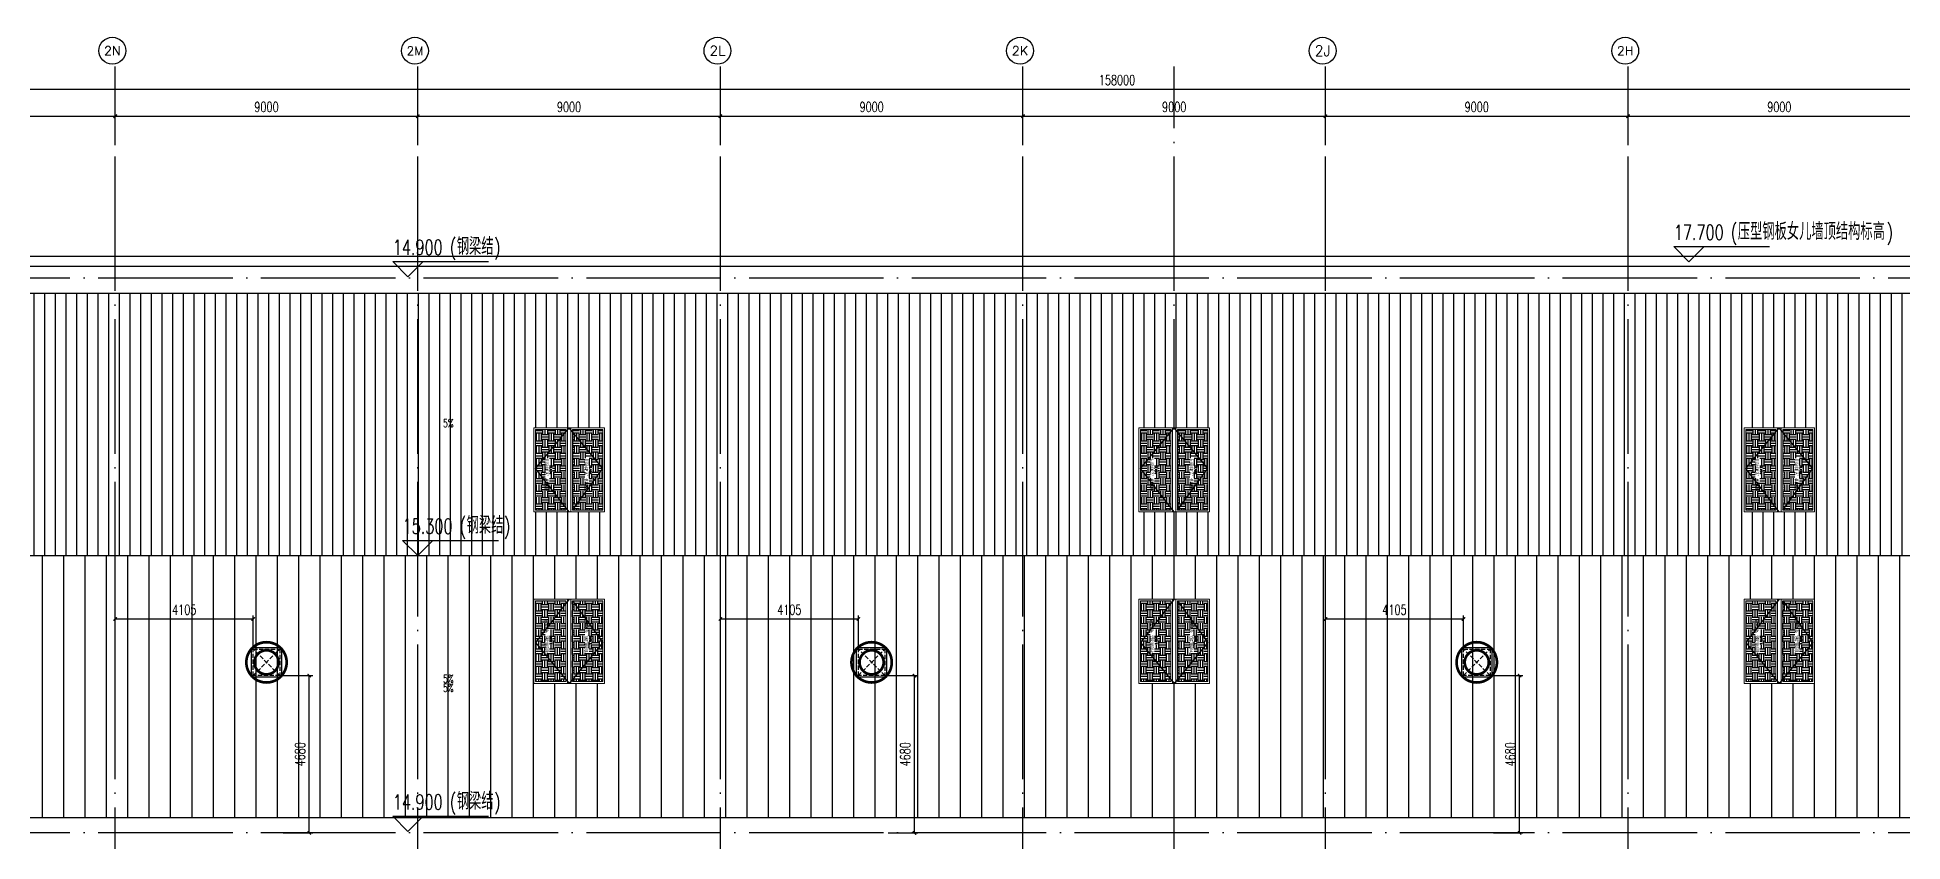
# Model space of a CAD drawing. Extents: x -555607 to 460190, y 498714 to 1664455.
# Drawn here: x 260829 to 316315, y 705810 to 729736 of the extents above; entities that cross this region are included whole.
import ezdxf
from ezdxf.enums import TextEntityAlignment as Align

# ---------------------------------------------------------------- set-up
doc = ezdxf.new("R2010")
doc.units = 0
doc.header["$LTSCALE"] = 1000
doc.header["$MEASUREMENT"] = 0
for name, pattern in [('DASH', [0.35, 0.25, -0.1]), ('DOTE', [2.42, 2, -0.2, 0.02, -0.2]), ('HIDDEN', [9.525, 6.35, -3.175])]:
    doc.linetypes.add(name, pattern=pattern)
doc.layers.get('Defpoints').update_dxf_attribs({"color": 210})
for name, color, linetype in [('A-AXIS-D', 1, 'Continuous'), ('A-AXIS-DOTE', 14, 'DOTE'), ('A-AXIS-DP', 126, 'Continuous'), ('A-AXIS-SYMB', 3, 'Continuous'), ('A-HATCH-2', 251, 'Continuous'), ('A-LIN-V', 9, 'Continuous'), ('A-SFCE', 30, 'Continuous'), ('A-WINDOW', 8, 'Continuous'), ('SPACE', 7, 'Continuous'), ('SPACE_HATCH', 8, 'Continuous'), ('参考线', 8, 'Continuous'), ('外框', 1, 'HIDDEN'), ('暖通', 7, 'Continuous')]:
    doc.layers.add(name, color=color, linetype=linetype)
doc.layers.add('成型线', color=3, linetype='Continuous', lineweight=18)
doc.styles.add('_TCH_AXIS', font='COMPLEX', dxfattribs={"bigfont": 'GBCBIG'})
doc.styles.add('_TCH_DIM', font='SIMPLEX', dxfattribs={"bigfont": 'GBCBIG'})
doc.styles.add('_TCH_DIM_T3', font='SIMPLEX', dxfattribs={"width": 0.705882, "bigfont": 'GBCBIG'})
doc.styles.add('_TCH_SPACE', font='SIMPLEX', dxfattribs={"height": 5, "bigfont": 'GBCBIG'})
doc.dimstyles.new('_TCH_ARCH&&100', dxfattribs={"dimtxt": 297.5, "dimasz": 100, "dimexe": 100, "dimexo": 100, "dimgap": 126.25, "dimtad": 1, "dimdec": 0, "dimzin": 0, "dimdsep": 46, "dimtxsty": '_TCH_DIM_T3', "dimblk": 'ARCHTICK', "dimcen": 0.09, "dimclrt": 7, "dimazin": 2, "dimtfac": 1, "dimtdec": 0, "dimtix": 1, "dimtmove": 2, "dimatfit": 3, "dimfxl": 100, "dimtolj": 1, "dimtzin": 0, "dimarcsym": 0})
pattern_1 = [(0, (0, 0), (187.5, 187.5), [187.5, -187.5]), (0, (0, 70.31), (187.5, 187.5), [187.5, -187.5]), (0, (0, 140.62), (187.5, 187.5), [187.5, -187.5]), (90, (23.44, 164.06), (-187.5, 187.5), [187.5, -187.5]), (90, (93.75, 164.06), (-187.5, 187.5), [187.5, -187.5]), (90, (164.06, 164.06), (-187.5, 187.5), [187.5, -187.5])]

# ---------------------------------------------------------------- blocks, each defined once
blk = doc.blocks.new('_ArchTick')
at = {"color": 0, "linetype": 'ByBlock', "const_width": 0.4}
blk.add_lwpolyline([(-0.5, -0.5), (0.5, 0.5)], dxfattribs=at)
blk = doc.blocks.new('*D417')
at = {"layer": 'A-AXIS-D', "color": 0, "lineweight": -2, "transparency": 16777216}
for p, q in [((254146, 726530), (254146, 727490)), ((263146, 726530), (263146, 727490)), ((254146, 727390), (263146, 727390))]:
    blk.add_line(p, q, dxfattribs=at)
at = {"layer": 'Defpoints', "color": 0, "transparency": 16777216}
for p in [(263146, 727390), (254146, 726430), (263146, 726430)]:
    blk.add_point(p, dxfattribs=at)
at = {"layer": 'A-AXIS-D', "color": 0, "lineweight": -2, "transparency": 16777216, "xscale": 100, "yscale": 100, "zscale": 100, "rotation": 180}
blk.add_blockref('_ArchTick', (254146, 727390), dxfattribs=at)
at = {"layer": 'A-AXIS-D', "color": 0, "lineweight": -2, "transparency": 16777216, "xscale": 100, "yscale": 100, "zscale": 100}
blk.add_blockref('_ArchTick', (263146, 727390), dxfattribs=at)
at = {"layer": 'A-AXIS-D', "color": 7, "transparency": 16777216, "insert": (258646, 727665), "char_height": 297.5, "attachment_point": 5, "style": '_TCH_DIM_T3'}
blk.add_mtext('\\A1;9000', dxfattribs=at)
blk = doc.blocks.new('*D418')
at = {"layer": 'A-AXIS-D', "color": 0, "lineweight": -2, "transparency": 16777216}
for p, q in [((263146, 726530), (263146, 727490)), ((272146, 726530), (272146, 727490)), ((263146, 727390), (272146, 727390))]:
    blk.add_line(p, q, dxfattribs=at)
at = {"layer": 'Defpoints', "color": 0, "transparency": 16777216}
for p in [(272146, 727390), (263146, 726430), (272146, 726430)]:
    blk.add_point(p, dxfattribs=at)
at = {"layer": 'A-AXIS-D', "color": 0, "lineweight": -2, "transparency": 16777216, "xscale": 100, "yscale": 100, "zscale": 100, "rotation": 180}
blk.add_blockref('_ArchTick', (263146, 727390), dxfattribs=at)
at = {"layer": 'A-AXIS-D', "color": 0, "lineweight": -2, "transparency": 16777216, "xscale": 100, "yscale": 100, "zscale": 100}
blk.add_blockref('_ArchTick', (272146, 727390), dxfattribs=at)
at = {"layer": 'A-AXIS-D', "color": 7, "transparency": 16777216, "insert": (267646, 727665), "char_height": 297.5, "attachment_point": 5, "style": '_TCH_DIM_T3'}
blk.add_mtext('\\A1;9000', dxfattribs=at)
blk = doc.blocks.new('*D419')
at = {"layer": 'A-AXIS-D', "color": 0, "lineweight": -2, "transparency": 16777216}
for p, q in [((272146, 726530), (272146, 727490)), ((281146, 726530), (281146, 727490)), ((272146, 727390), (281146, 727390))]:
    blk.add_line(p, q, dxfattribs=at)
at = {"layer": 'Defpoints', "color": 0, "transparency": 16777216}
for p in [(281146, 727390), (272146, 726430), (281146, 726430)]:
    blk.add_point(p, dxfattribs=at)
at = {"layer": 'A-AXIS-D', "color": 0, "lineweight": -2, "transparency": 16777216, "xscale": 100, "yscale": 100, "zscale": 100, "rotation": 180}
blk.add_blockref('_ArchTick', (272146, 727390), dxfattribs=at)
at = {"layer": 'A-AXIS-D', "color": 0, "lineweight": -2, "transparency": 16777216, "xscale": 100, "yscale": 100, "zscale": 100}
blk.add_blockref('_ArchTick', (281146, 727390), dxfattribs=at)
at = {"layer": 'A-AXIS-D', "color": 7, "transparency": 16777216, "insert": (276646, 727665), "char_height": 297.5, "attachment_point": 5, "style": '_TCH_DIM_T3'}
blk.add_mtext('\\A1;9000', dxfattribs=at)
blk = doc.blocks.new('*D420')
at = {"layer": 'A-AXIS-D', "color": 0, "lineweight": -2, "transparency": 16777216}
for p, q in [((281146, 726530), (281146, 727490)), ((290146, 726530), (290146, 727490)), ((281146, 727390), (290146, 727390))]:
    blk.add_line(p, q, dxfattribs=at)
at = {"layer": 'Defpoints', "color": 0, "transparency": 16777216}
for p in [(290146, 727390), (281146, 726430), (290146, 726430)]:
    blk.add_point(p, dxfattribs=at)
at = {"layer": 'A-AXIS-D', "color": 0, "lineweight": -2, "transparency": 16777216, "xscale": 100, "yscale": 100, "zscale": 100, "rotation": 180}
blk.add_blockref('_ArchTick', (281146, 727390), dxfattribs=at)
at = {"layer": 'A-AXIS-D', "color": 0, "lineweight": -2, "transparency": 16777216, "xscale": 100, "yscale": 100, "zscale": 100}
blk.add_blockref('_ArchTick', (290146, 727390), dxfattribs=at)
at = {"layer": 'A-AXIS-D', "color": 7, "transparency": 16777216, "insert": (285646, 727665), "char_height": 297.5, "attachment_point": 5, "style": '_TCH_DIM_T3'}
blk.add_mtext('\\A1;9000', dxfattribs=at)
blk = doc.blocks.new('*D421')
at = {"layer": 'A-AXIS-D', "color": 0, "lineweight": -2, "transparency": 16777216}
for p, q in [((290146, 726530), (290146, 727490)), ((299146, 726530), (299146, 727490)), ((290146, 727390), (299146, 727390))]:
    blk.add_line(p, q, dxfattribs=at)
at = {"layer": 'Defpoints', "color": 0, "transparency": 16777216}
for p in [(299146, 727390), (290146, 726430), (299146, 726430)]:
    blk.add_point(p, dxfattribs=at)
at = {"layer": 'A-AXIS-D', "color": 0, "lineweight": -2, "transparency": 16777216, "xscale": 100, "yscale": 100, "zscale": 100, "rotation": 180}
blk.add_blockref('_ArchTick', (290146, 727390), dxfattribs=at)
at = {"layer": 'A-AXIS-D', "color": 0, "lineweight": -2, "transparency": 16777216, "xscale": 100, "yscale": 100, "zscale": 100}
blk.add_blockref('_ArchTick', (299146, 727390), dxfattribs=at)
at = {"layer": 'A-AXIS-D', "color": 7, "transparency": 16777216, "insert": (294646, 727665), "char_height": 297.5, "attachment_point": 5, "style": '_TCH_DIM_T3'}
blk.add_mtext('\\A1;9000', dxfattribs=at)
blk = doc.blocks.new('*D422')
at = {"layer": 'A-AXIS-D', "color": 0, "lineweight": -2, "transparency": 16777216}
for p, q in [((299146, 726530), (299146, 727490)), ((308146, 726530), (308146, 727490)), ((299146, 727390), (308146, 727390))]:
    blk.add_line(p, q, dxfattribs=at)
at = {"layer": 'Defpoints', "color": 0, "transparency": 16777216}
for p in [(308146, 727390), (299146, 726430), (308146, 726430)]:
    blk.add_point(p, dxfattribs=at)
at = {"layer": 'A-AXIS-D', "color": 0, "lineweight": -2, "transparency": 16777216, "xscale": 100, "yscale": 100, "zscale": 100, "rotation": 180}
blk.add_blockref('_ArchTick', (299146, 727390), dxfattribs=at)
at = {"layer": 'A-AXIS-D', "color": 0, "lineweight": -2, "transparency": 16777216, "xscale": 100, "yscale": 100, "zscale": 100}
blk.add_blockref('_ArchTick', (308146, 727390), dxfattribs=at)
at = {"layer": 'A-AXIS-D', "color": 7, "transparency": 16777216, "insert": (303646, 727665), "char_height": 297.5, "attachment_point": 5, "style": '_TCH_DIM_T3'}
blk.add_mtext('\\A1;9000', dxfattribs=at)
blk = doc.blocks.new('*D423')
at = {"layer": 'A-AXIS-D', "color": 0, "lineweight": -2, "transparency": 16777216}
for p, q in [((308146, 726530), (308146, 727490)), ((317146, 726530), (317146, 727490)), ((308146, 727390), (317146, 727390))]:
    blk.add_line(p, q, dxfattribs=at)
at = {"layer": 'Defpoints', "color": 0, "transparency": 16777216}
for p in [(317146, 727390), (308146, 726430), (317146, 726430)]:
    blk.add_point(p, dxfattribs=at)
at = {"layer": 'A-AXIS-D', "color": 0, "lineweight": -2, "transparency": 16777216, "xscale": 100, "yscale": 100, "zscale": 100, "rotation": 180}
blk.add_blockref('_ArchTick', (308146, 727390), dxfattribs=at)
at = {"layer": 'A-AXIS-D', "color": 0, "lineweight": -2, "transparency": 16777216, "xscale": 100, "yscale": 100, "zscale": 100}
blk.add_blockref('_ArchTick', (317146, 727390), dxfattribs=at)
at = {"layer": 'A-AXIS-D', "color": 7, "transparency": 16777216, "insert": (312646, 727665), "char_height": 297.5, "attachment_point": 5, "style": '_TCH_DIM_T3'}
blk.add_mtext('\\A1;9000', dxfattribs=at)
blk = doc.blocks.new('*D431')
at = {"layer": 'A-AXIS-D', "color": 0, "lineweight": -2, "transparency": 16777216}
for p, q in [((213946, 726630), (213946, 728290)), ((213946, 728190), (371946, 728190)), ((371946, 726630), (371946, 728290))]:
    blk.add_line(p, q, dxfattribs=at)
at = {"layer": 'Defpoints', "color": 0, "transparency": 16777216}
for p in [(371946, 728190), (213946, 726530), (371946, 726530)]:
    blk.add_point(p, dxfattribs=at)
at = {"layer": 'A-AXIS-D', "color": 0, "lineweight": -2, "transparency": 16777216, "xscale": 100, "yscale": 100, "zscale": 100, "rotation": 180}
blk.add_blockref('_ArchTick', (213946, 728190), dxfattribs=at)
at = {"layer": 'A-AXIS-D', "color": 0, "lineweight": -2, "transparency": 16777216, "xscale": 100, "yscale": 100, "zscale": 100}
blk.add_blockref('_ArchTick', (371946, 728190), dxfattribs=at)
at = {"layer": 'A-AXIS-D', "color": 7, "transparency": 16777216, "insert": (292946, 728465), "char_height": 297.5, "attachment_point": 5, "style": '_TCH_DIM_T3'}
blk.add_mtext('\\A1;158000', dxfattribs=at)
blk = doc.blocks.new('44')
blk.add_wipeout([(277446, 745270), (279946, 745270), (279946, 747370), (277446, 747370)]).dxf.layer = '参考线'
at = {"layer": 'SPACE_HATCH'}
h = blk.add_hatch(dxfattribs=at)
h.set_pattern_fill('土壤', color=250, scale=50, style=0)
h.set_pattern_definition(pattern_1)
h.paths.add_polyline_path([(277496, 746420), (279896, 746420), (279896, 747320), (277496, 747320)])
h.paths.add_polyline_path([(278352, 746904), (279057, 746904), (279057, 747034), (278352, 747034)])
h.paths.add_polyline_path([(278591, 746811), (278817, 746811), (278817, 746895), (278591, 746895)])
h = blk.add_hatch(dxfattribs=at)
h.set_pattern_fill('土壤', color=250, scale=50, style=0)
h.set_pattern_definition(pattern_1)
h.paths.add_polyline_path([(277496, 746220), (279896, 746220), (279896, 745320), (277496, 745320)])
h.paths.add_polyline_path([(278352, 745724), (279057, 745724), (279057, 745854), (278352, 745854)])
h.paths.add_polyline_path([(278591, 745631), (278817, 745631), (278817, 745715), (278591, 745715)])
at = {"layer": '外框', "color": 250}
for points in [[(279946, 746320), (278658, 747320), (277446, 746320)], [(279896, 746220), (278658, 745320), (277446, 746320)]]:
    blk.add_lwpolyline(points, dxfattribs=at)
at = {"layer": '成型线', "color": 8}
for p, q in [((279946, 745270), (279946, 747370)), ((277446, 746370), (279946, 746370)), ((277496, 746420), (279896, 746420)), ((277446, 746270), (279946, 746270)), ((277496, 746220), (279896, 746220))]:
    blk.add_line(p, q, dxfattribs=at)
for points in [[(279946, 745270), (277446, 745270), (277446, 747370), (279946, 747370)], [(277496, 746420), (277496, 747320), (279896, 747320), (279896, 746420)], [(279896, 746220), (279896, 745320), (277496, 745320), (277496, 746220)]]:
    blk.add_lwpolyline(points, dxfattribs=at)
at = {"layer": 'SPACE', "color": 250, "style": '_TCH_SPACE'}
for p in [(278365, 746930), (278365, 745750)]:
    blk.add_text('自然排烟窗，有效面积', height=96.5, dxfattribs=at).set_placement(p)
at = {"layer": 'SPACE', "color": 250, "style": '_TCH_SPACE', "width": 0.705882}
for s, height, p in [('2.16m', 59.5, (278600, 746828)), ('2', 29.8, (278792, 746863)), ('2.16m', 59.5, (278600, 745648)), ('2', 29.8, (278792, 745683))]:
    blk.add_text(s, height=height, dxfattribs=at).set_placement(p)
blk = doc.blocks.new('eeee')
at = {"layer": 'A-LIN-V'}
blk.add_blockref('44', (16550, 81000), dxfattribs=at)
at = {"layer": 'A-LIN-V', "xscale": -0.9999999999999998}
blk.add_blockref('44', (579042, 81000), dxfattribs=at)
blk = doc.blocks.new('423432432222')
at = {"layer": 'A-WINDOW', "rotation": 90}
blk.add_blockref('eeee', (1193916, 416524), dxfattribs=at)
blk = doc.blocks.new('242343243')
at = {"layer": 'A-WINDOW'}
for p in [(-89950, 0), (-71950, 0), (-53950, 0)]:
    blk.add_blockref('423432432222', p, dxfattribs=at)
blk = doc.blocks.new('fengji')
at = {"layer": '暖通', "color": 7, "linetype": 'DASH', "ltscale": 0.5}
for p, q in [((-395, 395), (395, -395)), ((395, 395), (-395, -395))]:
    blk.add_line(p, q, dxfattribs=at)
at = {"layer": '暖通', "color": 7, "const_width": 79.8}
for points in [[(0, -600, -1), (0, 600, -1)], [(0, -600, 1), (0, 600, 1)]]:
    blk.add_lwpolyline(points, format="xyb", dxfattribs=at)
at = {"layer": '暖通', "color": 7, "ltscale": 0.5}
blk.add_lwpolyline([(-445, 445), (445, 445), (445, -445), (-445, -445)], close=True, dxfattribs=at)
at = {"layer": '暖通', "color": 7, "linetype": 'DASH', "const_width": 79.8}
for points in [[(0, -358, -1), (0, 358, -1)], [(0, -358, 1), (0, 358, 1)]]:
    blk.add_lwpolyline(points, format="xyb", dxfattribs=at)
at = {"layer": '暖通', "color": 7, "linetype": 'DASH', "ltscale": 0.5}
blk.add_lwpolyline([(-395, 395), (395, 395), (395, -395), (-395, -395)], close=True, dxfattribs=at)
blk = doc.blocks.new('*D692')
at = {"layer": 'A-AXIS-DP', "color": 0, "lineweight": -2, "transparency": 16777216}
for p, q in [((299146, 711640), (299146, 712535)), ((303251, 711640), (303251, 712535)), ((299146, 712435), (303251, 712435))]:
    blk.add_line(p, q, dxfattribs=at)
at = {"layer": 'Defpoints', "color": 0, "transparency": 16777216}
for p in [(303251, 712435), (299146, 711540), (303251, 711540)]:
    blk.add_point(p, dxfattribs=at)
at = {"layer": 'A-AXIS-DP', "color": 0, "lineweight": -2, "transparency": 16777216, "xscale": 100, "yscale": 100, "zscale": 100, "rotation": 180}
blk.add_blockref('_ArchTick', (299146, 712435), dxfattribs=at)
at = {"layer": 'A-AXIS-DP', "color": 0, "lineweight": -2, "transparency": 16777216, "xscale": 100, "yscale": 100, "zscale": 100}
blk.add_blockref('_ArchTick', (303251, 712435), dxfattribs=at)
at = {"layer": 'A-AXIS-DP', "color": 7, "transparency": 16777216, "insert": (301198, 712710), "char_height": 297.5, "attachment_point": 5, "style": '_TCH_DIM_T3'}
blk.add_mtext('\\A1;4105', dxfattribs=at)
blk = doc.blocks.new('*D693')
at = {"layer": 'A-AXIS-DP', "color": 0, "lineweight": -2, "transparency": 16777216}
for p, q in [((281146, 711640), (281146, 712535)), ((285251, 711640), (285251, 712535)), ((281146, 712435), (285251, 712435))]:
    blk.add_line(p, q, dxfattribs=at)
at = {"layer": 'Defpoints', "color": 0, "transparency": 16777216}
for p in [(285251, 712435), (281146, 711540), (285251, 711540)]:
    blk.add_point(p, dxfattribs=at)
at = {"layer": 'A-AXIS-DP', "color": 0, "lineweight": -2, "transparency": 16777216, "xscale": 100, "yscale": 100, "zscale": 100, "rotation": 180}
blk.add_blockref('_ArchTick', (281146, 712435), dxfattribs=at)
at = {"layer": 'A-AXIS-DP', "color": 0, "lineweight": -2, "transparency": 16777216, "xscale": 100, "yscale": 100, "zscale": 100}
blk.add_blockref('_ArchTick', (285251, 712435), dxfattribs=at)
at = {"layer": 'A-AXIS-DP', "color": 7, "transparency": 16777216, "insert": (283198, 712710), "char_height": 297.5, "attachment_point": 5, "style": '_TCH_DIM_T3'}
blk.add_mtext('\\A1;4105', dxfattribs=at)
blk = doc.blocks.new('*D694')
at = {"layer": 'A-AXIS-DP', "color": 0, "lineweight": -2, "transparency": 16777216}
for p, q in [((263146, 711640), (263146, 712535)), ((267251, 711640), (267251, 712535)), ((263146, 712435), (267251, 712435))]:
    blk.add_line(p, q, dxfattribs=at)
at = {"layer": 'Defpoints', "color": 0, "transparency": 16777216}
for p in [(267251, 712435), (263146, 711540), (267251, 711540)]:
    blk.add_point(p, dxfattribs=at)
at = {"layer": 'A-AXIS-DP', "color": 0, "lineweight": -2, "transparency": 16777216, "xscale": 100, "yscale": 100, "zscale": 100, "rotation": 180}
blk.add_blockref('_ArchTick', (263146, 712435), dxfattribs=at)
at = {"layer": 'A-AXIS-DP', "color": 0, "lineweight": -2, "transparency": 16777216, "xscale": 100, "yscale": 100, "zscale": 100}
blk.add_blockref('_ArchTick', (267251, 712435), dxfattribs=at)
at = {"layer": 'A-AXIS-DP', "color": 7, "transparency": 16777216, "insert": (265198, 712710), "char_height": 297.5, "attachment_point": 5, "style": '_TCH_DIM_T3'}
blk.add_mtext('\\A1;4105', dxfattribs=at)
blk = doc.blocks.new('*D739')
at = {"layer": 'A-AXIS-DP', "color": 0, "lineweight": -2, "transparency": 16777216}
for p, q in [((304141, 710750), (305020, 710750)), ((304920, 706070), (304920, 710750)), ((304141, 706070), (305020, 706070))]:
    blk.add_line(p, q, dxfattribs=at)
at = {"layer": 'Defpoints', "color": 0, "transparency": 16777216}
for p in [(304041, 710750), (304920, 710750), (304041, 706070)]:
    blk.add_point(p, dxfattribs=at)
at = {"layer": 'A-AXIS-DP', "color": 0, "lineweight": -2, "transparency": 16777216, "xscale": 100, "yscale": 100, "zscale": 100}
for p, rotation in [((304920, 710750), 90), ((304920, 706070), 270)]:
    blk.add_blockref('_ArchTick', p, dxfattribs=dict(at, rotation=rotation))
at = {"layer": 'A-AXIS-DP', "color": 7, "transparency": 16777216, "insert": (304645, 708410), "char_height": 297.5, "attachment_point": 5, "rotation": 90, "style": '_TCH_DIM_T3'}
blk.add_mtext('\\A1;4680', dxfattribs=at)
blk = doc.blocks.new('*D740')
at = {"layer": 'A-AXIS-DP', "color": 0, "lineweight": -2, "transparency": 16777216}
for p, q in [((286141, 710750), (287020, 710750)), ((286920, 706070), (286920, 710750)), ((286141, 706070), (287020, 706070))]:
    blk.add_line(p, q, dxfattribs=at)
at = {"layer": 'Defpoints', "color": 0, "transparency": 16777216}
for p in [(286041, 710750), (286920, 710750), (286041, 706070)]:
    blk.add_point(p, dxfattribs=at)
at = {"layer": 'A-AXIS-DP', "color": 0, "lineweight": -2, "transparency": 16777216, "xscale": 100, "yscale": 100, "zscale": 100}
for p, rotation in [((286920, 710750), 90), ((286920, 706070), 270)]:
    blk.add_blockref('_ArchTick', p, dxfattribs=dict(at, rotation=rotation))
at = {"layer": 'A-AXIS-DP', "color": 7, "transparency": 16777216, "insert": (286645, 708410), "char_height": 297.5, "attachment_point": 5, "rotation": 90, "style": '_TCH_DIM_T3'}
blk.add_mtext('\\A1;4680', dxfattribs=at)
blk = doc.blocks.new('*D741')
at = {"layer": 'A-AXIS-DP', "color": 0, "lineweight": -2, "transparency": 16777216}
for p, q in [((268141, 710750), (269020, 710750)), ((268920, 706070), (268920, 710750)), ((268141, 706070), (269020, 706070))]:
    blk.add_line(p, q, dxfattribs=at)
at = {"layer": 'Defpoints', "color": 0, "transparency": 16777216}
for p in [(268041, 710750), (268920, 710750), (268041, 706070)]:
    blk.add_point(p, dxfattribs=at)
at = {"layer": 'A-AXIS-DP', "color": 0, "lineweight": -2, "transparency": 16777216, "xscale": 100, "yscale": 100, "zscale": 100}
for p, rotation in [((268920, 710750), 90), ((268920, 706070), 270)]:
    blk.add_blockref('_ArchTick', p, dxfattribs=dict(at, rotation=rotation))
at = {"layer": 'A-AXIS-DP', "color": 7, "transparency": 16777216, "insert": (268645, 708410), "char_height": 297.5, "attachment_point": 5, "rotation": 90, "style": '_TCH_DIM_T3'}
blk.add_mtext('\\A1;4680', dxfattribs=at)
blk = doc.blocks.new('2312321321')
at = {"layer": '暖通', "rotation": 180}
for p in [(267645.8, 711145), (285645.8, 711145), (303645.8, 711145)]:
    blk.add_blockref('fengji', p, dxfattribs=at)
at = {"layer": 'A-AXIS-DP'}
for p1, p2, distance, picture, middle in [((263145.8, 711540), (267250.8, 711540), 895, '*D694', (265198.3, 712710)), ((281145.8, 711540), (285250.8, 711540), 895, '*D693', (283198.3, 712710)), ((299145.8, 711540), (303250.8, 711540), 895, '*D692', (301198.3, 712710)), ((268040.8, 706070), (268040.8, 710750), -879.2, '*D741', (268645, 708410)), ((286040.8, 706070), (286040.8, 710750), -879.2, '*D740', (286645, 708410)), ((304040.8, 706070), (304040.8, 710750), -879.2, '*D739', (304645, 708410))]:
    dim = blk.add_aligned_dim(p1=p1, p2=p2, distance=distance, dimstyle='_TCH_ARCH&&100', dxfattribs=at)
    dim.commit()
    dim.dimension.update_dxf_attribs({"geometry": picture, "text_midpoint": middle})

msp = doc.modelspace()

# ---------------------------------------------------------------- hatches: boundary and pattern name
at = {"layer": 'A-HATCH-2'}
h = msp.add_hatch(dxfattribs=at)
h.set_pattern_fill('ANSI31', color=250, scale=200, angle=45)
h.set_pattern_definition([(90, (5779.9, 120240.46), (-317.5, 2e-14), [])])
h.paths.add_polyline_path([(233880, 714320), (366415.7, 714320), (371645.8, 714320), (371645.8, 722120), (235379.5, 722120), (232849.3, 714320), (237560, 714320)])
h = msp.add_hatch(dxfattribs=at)
h.set_pattern_fill('ANSI31', color=250, scale=400, angle=45)
h.set_pattern_definition([(90, (0, 0), (-635, 0), [])])
h.paths.add_polyline_path([(233880, 714320), (366415.7, 714320), (371645.8, 714320), (371645.8, 706520), (230319.1, 706520), (232849.3, 714320), (237560, 714320)])

# ---------------------------------------------------------------- linework, layer by layer
at = {"layer": 'A-AXIS-D'}
for centre in [(263060.9, 729336.1), (272060.9, 729336.1), (281060.9, 729336.1), (290060.9, 729336.1), (299060.9, 729336.1), (308060.9, 729336.1)]:
    msp.add_circle(centre, 400, dxfattribs=at)
at = {"layer": 'A-AXIS-DOTE', "color": 250, "ltscale": 2}
for p, q in [((263145.8, 635071.1), (263145.8, 728870)), ((272145.8, 635071.1), (272145.8, 728870)), ((281145.8, 635071.1), (281145.8, 728870)), ((290145.8, 635071.1), (290145.8, 728870)), ((294645.8, 635071.1), (294645.8, 728870)), ((299145.8, 635071.1), (299145.8, 728870)), ((308145.8, 635071.1), (308145.8, 728870)), ((377960, 722570), (203750, 722570)), ((377960, 706070), (203750, 706070))]:
    msp.add_line(p, q, dxfattribs=at)
at = {"layer": 'A-AXIS-SYMB', "color": 8}
for p, q in [((271852.6, 722615.7), (271402.6, 723065.7)), ((271402.6, 723065.7), (274252.6, 723065.7)), ((271852.6, 722615.7), (272302.6, 723065.7)), ((309957.4, 723060), (309507.4, 723510)), ((309507.4, 723510), (312357.4, 723510)), ((309957.4, 723060), (310407.4, 723510)), ((272145.8, 714320), (271695.8, 714770)), ((271695.8, 714770), (274545.8, 714770)), ((272145.8, 714320), (272595.8, 714770)), ((271852.6, 706115.7), (271402.6, 706565.7)), ((271402.6, 706565.7), (274252.6, 706565.7)), ((271852.6, 706115.7), (272302.6, 706565.7))]:
    msp.add_line(p, q, dxfattribs=at)
for points in [[(273050, 718460, 0, 0, 0), (273050, 720150, 64, 0, 0), (273050, 720390, 0, 0, 0)], [(273050, 710860, 0, 0, 0), (273050, 712550, 64, 0, 0), (273050, 712790, 0, 0, 0)], [(273050, 710180, 0, 0, 0), (273050, 708490, 64, 0, 0), (273050, 708250, 0, 0, 0)]]:
    msp.add_lwpolyline(points, format="xyseb", dxfattribs=at)
at = {"layer": 'A-LIN-V', "color": 8}
for points in [[(371645.8, 722120), (235379.5, 722120)], [(371645.8, 706520), (230319.1, 706520)]]:
    msp.add_lwpolyline(points, dxfattribs=at)
at = {"layer": 'A-SFCE', "color": 8}
for points in [[(214545.8, 654570), (213945.8, 654570), (213945.8, 639420), (371945.8, 639420), (371945.8, 639420), (371945.8, 723220), (235420.9, 723220), (213945.8, 657017.5), (213945.8, 656070)], [(214245.8, 654270), (214245.8, 639720), (371645.8, 639720), (371645.8, 722920), (235639, 722920), (214245.8, 656970), (214245.8, 656370)], [(232849.3, 714320), (371645.8, 714320)]]:
    msp.add_lwpolyline(points, dxfattribs=at)

# ---------------------------------------------------------------- texts
at = {"layer": 'A-AXIS-D', "color": 7, "style": '_TCH_AXIS'}
for s, height, p, p2 in [('2N', 265.5, (262814.4, 729203.4), (263307.4, 729203.4)), ('2M', 255.29, (271811.7, 729208.5), (272310.1, 729208.5)), ('2L', 288.12, (280820.8, 729192.1), (281301, 729192.1)), ('2K', 265.5, (289814.4, 729203.4), (290307.4, 729203.4)), ('2J', 314.07, (298829.1, 729179.1), (299292.7, 729179.1)), ('2H', 260.31, (307813, 729206), (308308.8, 729206))]:
    msp.add_text(s, height=height, dxfattribs=at).set_placement(p, p2, align=Align.FIT)
at = {"layer": 'A-AXIS-SYMB', "color": 8, "style": '_TCH_DIM', "width": 0.705882}
for s, height, p in [('17.700', 446.25, (309506.6, 723710)), ('(', 446.2, (311201.6, 723710)), (')', 446.2, (315835, 723710)), ('14.900', 446.25, (271401.8, 723265.7)), ('(', 446.2, (273096.8, 723265.7)), (')', 446.2, (274412.7, 723265.7)), ('5%', 238, (272898, 718138)), ('15.300', 446.25, (271695, 714970)), ('(', 446.2, (273390, 714970)), (')', 446.2, (274705.9, 714970)), ('5%', 238, (272898, 710538)), ('5%', 238, (272898, 710264)), ('14.900', 446.25, (271401.8, 706765.7)), ('(', 446.2, (273096.8, 706765.7)), (')', 446.2, (274412.7, 706765.7))]:
    msp.add_text(s, height=height, dxfattribs=at).set_placement(p)
at = {"layer": 'A-AXIS-SYMB', "color": 8, "style": '_TCH_DIM'}
for s, height, p in [('压型钢板女儿墙顶结构标高', 506.383, (311411.6, 723710)), ('钢梁结', 506.38, (273306.8, 723265.7)), ('钢梁结', 506.38, (273600, 714970)), ('钢梁结', 506.38, (273306.8, 706765.7))]:
    msp.add_text(s, height=height, dxfattribs=at).set_placement(p)

# ---------------------------------------------------------------- dimensions: what is measured, and where the dimension line sits
at = {"layer": 'A-AXIS-D'}
for base, p1, p2, text, picture, middle in [((371945.8, 728190), (213945.8, 726530), (371945.8, 726530), '158000', '*D431', (292945.8, 728465)), ((263145.8, 727390), (254145.8, 726430), (263145.8, 726430), '9000', '*D417', (258645.8, 727665)), ((272145.8, 727390), (263145.8, 726430), (272145.8, 726430), '9000', '*D418', (267645.8, 727665)), ((281145.8, 727390), (272145.8, 726430), (281145.8, 726430), '9000', '*D419', (276645.8, 727665)), ((290145.8, 727390), (281145.8, 726430), (290145.8, 726430), '9000', '*D420', (285645.8, 727665)), ((299145.8, 727390), (290145.8, 726430), (299145.8, 726430), '9000', '*D421', (294645.8, 727665)), ((308145.8, 727390), (299145.8, 726430), (308145.8, 726430), '9000', '*D422', (303645.8, 727665)), ((317145.8, 727390), (308145.8, 726430), (317145.8, 726430), '9000', '*D423', (312645.8, 727665))]:
    dim = msp.add_linear_dim(base=base, p1=p1, p2=p2, angle=0, text=text, dimstyle='_TCH_ARCH&&100', dxfattribs=at)
    dim.commit()
    dim.dimension.update_dxf_attribs({"geometry": picture, "text_midpoint": middle, "dimtype": 129})

# ---------------------------------------------------------------- next in the draw order: block references
at = {"layer": 'A-WINDOW'}
msp.add_blockref('242343243', (0, 0), dxfattribs=at)

# ---------------------------------------------------------------- next in the draw order: block references
at = {"layer": '暖通', "color": 7}
msp.add_blockref('2312321321', (0, 0), dxfattribs=at)

doc.saveas('drawing.dxf')
